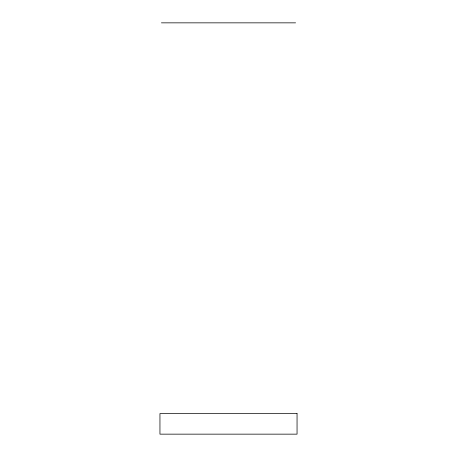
<?xml version="1.0" encoding="UTF-8"?>
<svg xmlns="http://www.w3.org/2000/svg" width="457" height="457" viewBox="0 0 457 457"><rect width="100%" height="100%" fill="white"/><g stroke="black" fill="none" stroke-linecap="round" stroke-linejoin="round"><path stroke-width="0.69" d="M161.407 22.85L295.593 22.85M297.05 413.585L159.95 413.585L159.95 434.15L297.05 434.15L297.05 413.585"/></g></svg>
